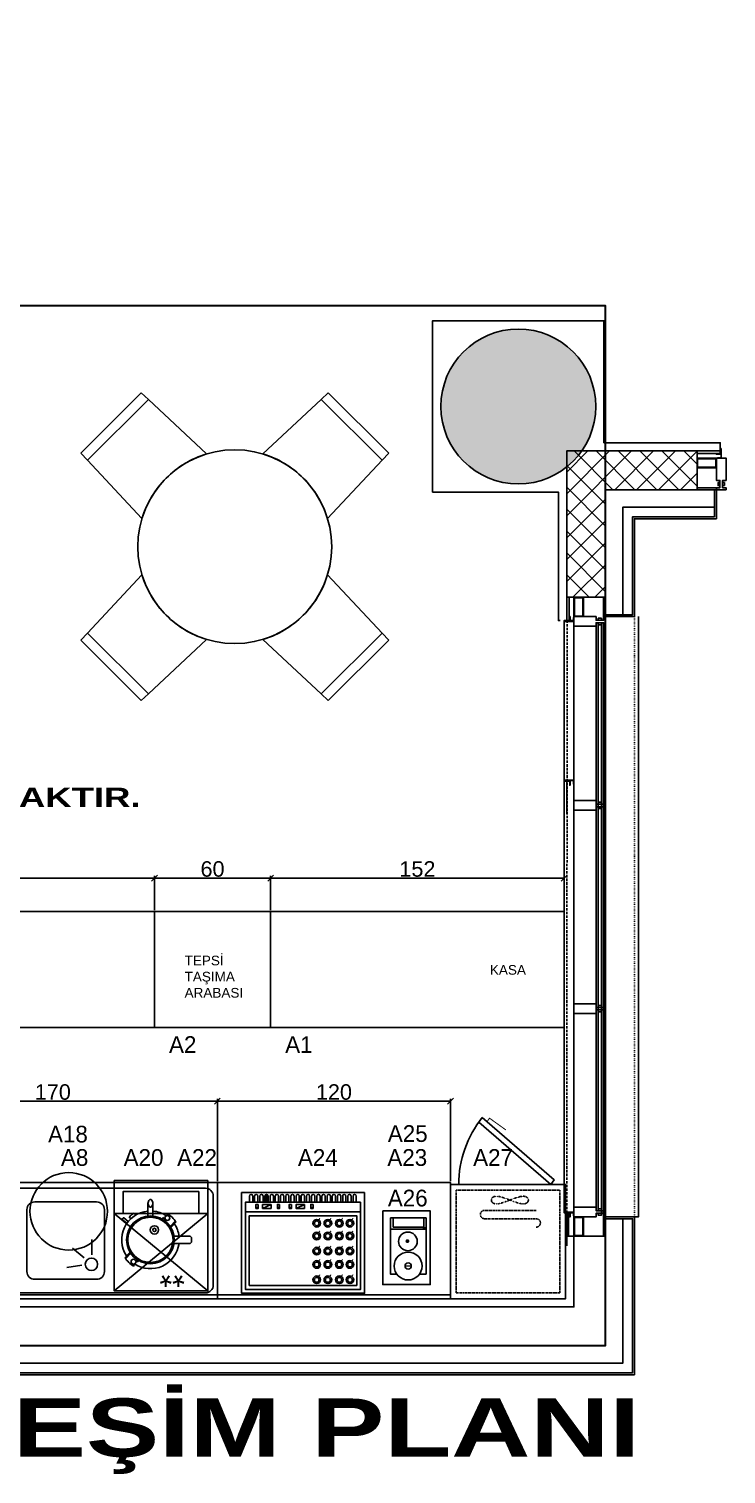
# Model space of a CAD drawing. Header units: millimetres. Extents: x 2103 to 6649, y 37758 to 41844.
# Drawn here: x 3037 to 3397, y 38865 to 39611 of the extents above; entities that cross this region are included whole.
import ezdxf
from ezdxf.enums import TextEntityAlignment as Align

# ---------------------------------------------------------------- set-up
doc = ezdxf.new("R2010")
doc.units = ezdxf.units.MM
for name, pattern in [('DASHED', [0.75, 0.5, -0.25]), ('DOT2', [3.175, 0, -3.175]), ('HIDDENX2', [19.05, 12.7, -6.35])]:
    doc.linetypes.add(name, pattern=pattern)
for name, color, linetype in [('A_Betonarme_Concrete', 6, 'Continuous'), ('A_BetonarmeIz_ConcreteHidden', 8, 'HIDDENX2'), ('A_BetonarmeTarama_ConcreteHatch', 251, 'Continuous'), ('A_Cam_Glazing', 143, 'Continuous'), ('A_DuvarAlcipan_WallPlasterboard', 53, 'Continuous'), ('A_DuvarBlok_WallBrickBlock', 87, 'Continuous'), ('A_DuvarTaramasi_WallHatch', 252, 'Continuous'), ('A_Giydirme_CurtainWall', 3, 'Continuous'), ('A_Gor_Elev4', 56, 'Continuous'), ('A_IzdusumGenel_ProjectionGeneral', 54, 'DOT2'), ('A_IzGenel_HiddenGeneral', 54, 'HIDDENX2'), ('A_Kaplama_Cladding', 25, 'Continuous'), ('A_KaplamaSeramik_Cladding', 55, 'Continuous'), ('A_Metal_Metal', 187, 'Continuous'), ('A_YalitimIsi_HeatInsulation', 135, 'Continuous'), ('NOITHAT', 33, 'Continuous'), ('S2000-002 Çizgi', 7, 'Continuous'), ('Z_CadBlok_CadBlock', 7, 'Continuous'), ('Z_Greyscale2', 252, 'Continuous'), ('Z_Xref', 7, 'Continuous')]:
    doc.layers.add(name, color=color, linetype=linetype)
doc.layers.add('YN_U_ANTET YAZI', color=50, linetype='Continuous', lineweight=30)
doc.styles.add('NKY', font='arial.ttf')
doc.styles.add('OLCU-5mm', font='arial.ttf', dxfattribs={"width": 0.75, "height": 12.5})
doc.styles.get("Standard").update_dxf_attribs({"font": 'arial.ttf'})
doc.styles.add('TAKSİM', font='GOTHIC.TTF', dxfattribs={"height": 20})
doc.dimstyles.new('OLCU50', dxfattribs={"dimtxt": 8, "dimasz": 3, "dimexe": 1.25, "dimexo": 0.625, "dimtad": 1, "dimdec": 0, "dimtxsty": 'Standard', "dimblk": 'OBLIQUE', "dimcen": 2.5, "dimclrd": 256, "dimclre": 251, "dimclrt": 25, "dimadec": 0, "dimazin": 0, "dimtfac": 1, "dimtdec": 0, "dimtmove": 0, "dimatfit": 3, "dimldrblk": 'OBLIQUE', "dimfxl": 1, "dimarcsym": 0})

# ---------------------------------------------------------------- blocks, each defined once
blk = doc.blocks.new('GiydirmeProfil_MHT')
for points in [[(-25, 188), (25, 188), (25, 178), (6.5, 178), (6.5, 140), (25, 140), (25, 25), (-25, 25), (-25, 140), (-6.5, 140), (-6.5, 178), (-25, 178)], [(-16.5, 167), (-6.5, 167), (-6.5, 151), (-16.5, 151)], [(6.5, 167), (16.5, 167), (16.5, 151), (6.5, 151)]]:
    blk.add_lwpolyline(points, close=True)
blk = doc.blocks.new('MHC_P60')
at = {"layer": 'A_BetonarmeIz_ConcreteHidden'}
blk.add_lwpolyline([(98813, -33100), (98813, -30000.1)], dxfattribs=at)
at = {"layer": 'A_Cam_Glazing'}
for p, q in [((98765, -30050.1), (98765, -33050.1)), ((98776, -30031.6), (98776, -33068.6)), ((98792, -30031.6), (98792, -33081.6)), ((98803, -30031.6), (98803, -33081.6))]:
    blk.add_line(p, q, dxfattribs=at)
at = {"layer": 'A_Gor_Elev4'}
blk.add_lwpolyline([(98650, -33080.1), (98600, -33080.1), (98600, -30020), (98650, -30020)], dxfattribs=at)
at = {"layer": 'A_IzdusumGenel_ProjectionGeneral', "linetype": 'ByBlock'}
blk.add_lwpolyline([(98963, -33100.1), (98983, -33100.1), (98983, -30000)], dxfattribs=at)
at = {"layer": 'A_IzdusumGenel_ProjectionGeneral'}
blk.add_lwpolyline([(98963, -33100.1), (98963, -30000)], dxfattribs=at)
at = {"layer": 'A_IzGenel_HiddenGeneral'}
blk.add_lwpolyline([(98613, -33080.1), (98615.5, -30020)], dxfattribs=at)
at = {"layer": 'Z_Greyscale2'}
blk.add_lwpolyline([(98650, -33050.1), (98650, -30050.1)], dxfattribs=at)
at = {"layer": 'A_Giydirme_CurtainWall', "rotation": 270}
for p in [(98625, -30025.1), (98625, -30975.1), (98625, -32025.1), (98625, -33075.1)]:
    blk.add_blockref('GiydirmeProfil_MHT', p, dxfattribs=at)
blk = doc.blocks.new('A$C4A413351')
at = {"layer": 'NOITHAT'}
for p, q in [((312.3, 1589.8), (0, 1277.5)), ((348.8, 1555.6), (312.3, 1589.8)), ((1277.5, 1589.8), (1241, 1555.6)), ((1589.8, 1277.5), (1277.5, 1589.8)), ((34.2, 1241), (348.8, 1555.6)), ((348.8, 1555.6), (34.2, 1241)), ((348.8, 1555.6), (34.2, 1241)), ((649.8, 1274), (348.8, 1555.6)), ((1241, 1555.6), (940, 1274)), ((1241, 1555.6), (1555.6, 1241)), ((1555.6, 1241), (1241, 1555.6)), ((1555.6, 1241), (1241, 1555.6)), ((0, 1277.5), (34.2, 1241)), ((1555.6, 1241), (1589.8, 1277.5)), ((34.2, 1241), (315.8, 940)), ((1274, 940), (1555.6, 1241)), ((315.8, 649.8), (34.2, 348.8)), ((1555.6, 348.8), (1274, 649.8)), ((34.2, 348.8), (0, 312.3)), ((0, 312.3), (312.3, 0)), ((348.8, 34.2), (34.2, 348.8)), ((34.2, 348.8), (348.8, 34.2)), ((34.2, 348.8), (348.8, 34.2)), ((348.8, 34.2), (649.8, 315.8)), ((940, 315.8), (1241, 34.2)), ((1555.6, 348.8), (1241, 34.2)), ((1241, 34.2), (1555.6, 348.8)), ((1241, 34.2), (1555.6, 348.8)), ((1277.5, 0), (1589.8, 312.3)), ((1589.8, 312.3), (1555.6, 348.8)), ((312.3, 0), (348.8, 34.2)), ((1241, 34.2), (1277.5, 0))]:
    blk.add_line(p, q, dxfattribs=at)
blk.add_circle((794.9, 794.9), 500.6, dxfattribs=at)
for start, end in [(106.84404, 135), (45, 73.15596), (135, 163.15596), (16.84404, 45), (196.84404, 225), (315, 343.15596), (225, 253.15596), (286.84404, 315)]:
    blk.add_arc((794.9, 794.9), 500.6, start, end, dxfattribs=at)
blk = doc.blocks.new('_Oblique')
at = {"color": 0, "linetype": 'ByBlock', "lineweight": -2}
blk.add_line((-0.5, -0.5), (0.5, 0.5), dxfattribs=at)
blk = doc.blocks.new('*D15')
at = {"color": 251, "lineweight": -2, "transparency": 16777216}
for p, q in [((2901.67, 39156.2), (2901.67, 39174)), ((3101.67, 39156.2), (3101.67, 39174))]:
    blk.add_line(p, q, dxfattribs=at)
at = {"lineweight": -2, "transparency": 16777216}
blk.add_line((2901.67, 39172.75), (3101.67, 39172.75), dxfattribs=at)
at = {"layer": 'Defpoints', "color": 0, "transparency": 16777216}
for p in [(3101.67, 39172.75), (2901.67, 39155.57), (3101.67, 39155.57)]:
    blk.add_point(p, dxfattribs=at)
at = {"lineweight": -2, "transparency": 16777216, "xscale": 3, "yscale": 3, "zscale": 3, "rotation": 180}
blk.add_blockref('_Oblique', (2901.67, 39172.75), dxfattribs=at)
at = {"lineweight": -2, "transparency": 16777216, "xscale": 3, "yscale": 3, "zscale": 3}
blk.add_blockref('_Oblique', (3101.67, 39172.75), dxfattribs=at)
at = {"color": 25, "transparency": 16777216, "insert": (3001.67, 39177.45), "char_height": 8, "attachment_point": 5}
blk.add_mtext('200', dxfattribs=at)
blk = doc.blocks.new('*D16')
at = {"color": 251, "lineweight": -2, "transparency": 16777216}
for p, q in [((3101.67, 39156.2), (3101.67, 39174)), ((3161.67, 39156.2), (3161.67, 39174))]:
    blk.add_line(p, q, dxfattribs=at)
at = {"lineweight": -2, "transparency": 16777216}
blk.add_line((3101.67, 39172.75), (3161.67, 39172.75), dxfattribs=at)
at = {"layer": 'Defpoints', "color": 0, "transparency": 16777216}
for p in [(3161.67, 39172.75), (3101.67, 39155.57), (3161.67, 39155.57)]:
    blk.add_point(p, dxfattribs=at)
at = {"lineweight": -2, "transparency": 16777216, "xscale": 3, "yscale": 3, "zscale": 3, "rotation": 180}
blk.add_blockref('_Oblique', (3101.67, 39172.75), dxfattribs=at)
at = {"lineweight": -2, "transparency": 16777216, "xscale": 3, "yscale": 3, "zscale": 3}
blk.add_blockref('_Oblique', (3161.67, 39172.75), dxfattribs=at)
at = {"color": 25, "transparency": 16777216, "insert": (3131.67, 39177.45), "char_height": 8, "attachment_point": 5}
blk.add_mtext('60', dxfattribs=at)
blk = doc.blocks.new('*D17')
at = {"color": 251, "lineweight": -2, "transparency": 16777216}
for p, q in [((3161.67, 39156.2), (3161.67, 39174)), ((3313.29, 39156.2), (3313.29, 39174))]:
    blk.add_line(p, q, dxfattribs=at)
at = {"lineweight": -2, "transparency": 16777216}
blk.add_line((3161.67, 39172.75), (3313.29, 39172.75), dxfattribs=at)
at = {"layer": 'Defpoints', "color": 0, "transparency": 16777216}
for p in [(3313.29, 39172.75), (3161.67, 39155.57), (3313.29, 39155.57)]:
    blk.add_point(p, dxfattribs=at)
at = {"lineweight": -2, "transparency": 16777216, "xscale": 3, "yscale": 3, "zscale": 3, "rotation": 180}
blk.add_blockref('_Oblique', (3161.67, 39172.75), dxfattribs=at)
at = {"lineweight": -2, "transparency": 16777216, "xscale": 3, "yscale": 3, "zscale": 3}
blk.add_blockref('_Oblique', (3313.29, 39172.75), dxfattribs=at)
at = {"color": 25, "transparency": 16777216, "insert": (3237.48, 39177.45), "char_height": 8, "attachment_point": 5}
blk.add_mtext('152', dxfattribs=at)
blk = doc.blocks.new('A$C3C3A6592')
at = {"layer": 'S2000-002 Çizgi'}
for points in [[(0, 57), (48.31, 16.91)], [(0, 16.91), (48.31, 57)], [(0, 16.91), (48.31, 16.91)]]:
    blk.add_lwpolyline(points, dxfattribs=at)
for points in [[(0, 0), (48.31, 0), (48.31, 57), (0, 57)], [(4.59, 5.64), (43.71, 5.64), (43.71, 16.91), (4.59, 16.91)]]:
    blk.add_lwpolyline(points, close=True, dxfattribs=at)
blk.add_text('**', height=12, dxfattribs=at).set_placement((11.89, 43.01))
blk = doc.blocks.new('A$C664B4501')
at = {"layer": 'S2000-002 Çizgi'}
for p, q in [((31.04, 6.26), (35.37, 8.18)), ((48.29, 6.26), (52.62, 8.18))]:
    blk.add_line(p, q, dxfattribs=at)
for points in [[(0, 0), (63.5, 0), (63.5, 52), (0, 52)], [(2, 10), (61.5, 10), (61.5, 50), (2, 50)], [(4, 48), (4, 12), (59.5, 12), (59.5, 48)], [(2, 5), (61.5, 5), (61.5, 10), (2, 10)], [(26.58, 6.14), (27.76, 6.14), (27.76, 8.24), (26.58, 8.24)], [(31.04, 6.26), (35.37, 6.26), (35.37, 8.18), (31.04, 8.18)], [(37.66, 6.14), (38.83, 6.14), (38.83, 8.24), (37.66, 8.24)], [(43.83, 6.14), (45.01, 6.14), (45.01, 8.24), (43.83, 8.24)], [(48.29, 6.26), (52.62, 6.26), (52.62, 8.18), (48.29, 8.18)], [(54.91, 6.14), (56.08, 6.14), (56.08, 8.24), (54.91, 8.24)]]:
    blk.add_lwpolyline(points, close=True, dxfattribs=at)
for points, const_width in [([(6.48, 43.33), (5.89, 42.38)], 0.5), ([(11.92, 43.33), (11.34, 42.38)], 0.5), ([(17.86, 43.33), (17.28, 42.38)], 0.5), ([(23.59, 43.33), (23.01, 42.38)], 0.5), ([(6.48, 35.43), (5.89, 34.49)], 0.5), ([(11.92, 35.43), (11.34, 34.49)], 0.5), ([(17.86, 35.43), (17.28, 34.49)], 0.5), ([(23.59, 35.43), (23.01, 34.49)], 0.5), ([(6.48, 28.51), (5.89, 27.56)], 0.5), ([(11.92, 28.51), (11.34, 27.56)], 0.5), ([(17.86, 28.51), (17.28, 27.56)], 0.5), ([(23.59, 28.51), (23.01, 27.56)], 0.5), ([(6.48, 20.73), (5.89, 19.78)], 0.5), ([(11.92, 20.73), (11.34, 19.78)], 0.5), ([(17.86, 20.73), (17.28, 19.78)], 0.5), ([(23.59, 20.73), (23.01, 19.78)], 0.5), ([(6.48, 14.14), (5.89, 13.19)], 0.5), ([(11.92, 14.14), (11.34, 13.19)], 0.5), ([(17.86, 14.14), (17.28, 13.19)], 0.5), ([(23.59, 14.14), (23.01, 13.19)], 0.5), ([(26.58, 7.5), (27.76, 7.5)], 0.5), ([(37.66, 7.5), (38.83, 7.5)], 0.5), ([(43.83, 7.5), (45.01, 7.5)], 0.5), ([(54.91, 7.5), (56.08, 7.5)], 0.5), ([(33.23, 5), (33.23, 1.5)], 1), ([(50.48, 5), (50.48, 1.5)], 1)]:
    blk.add_lwpolyline(points, dxfattribs=dict(at, const_width=const_width))
for points in [[(4.26, 1.85), (4.26, 5)], [(5.93, 5), (5.93, 1.85)], [(6.93, 1.85), (6.93, 5)], [(8.61, 5), (8.61, 1.85)], [(9.61, 1.85), (9.61, 5)], [(11.28, 5), (11.28, 1.85)], [(12.28, 1.85), (12.28, 5)], [(13.96, 5), (13.96, 1.85)], [(14.96, 1.85), (14.96, 5)], [(16.63, 5), (16.63, 1.85)], [(17.63, 1.85), (17.63, 5)], [(19.31, 5), (19.31, 1.85)], [(20.31, 1.85), (20.31, 5)], [(21.98, 5), (21.98, 1.85)], [(22.98, 1.85), (22.98, 5)], [(24.66, 5), (24.66, 1.85)], [(25.66, 1.85), (25.66, 5)], [(27.33, 5), (27.33, 1.85)], [(28.33, 1.85), (28.33, 5)], [(30.01, 5), (30.01, 1.85)], [(31.01, 1.85), (31.01, 5)], [(32.68, 5), (32.68, 1.85)], [(33.68, 1.85), (33.68, 5)], [(35.36, 5), (35.36, 1.85)], [(36.36, 1.85), (36.36, 5)], [(38.03, 5), (38.03, 1.85)], [(39.03, 1.85), (39.03, 5)], [(40.71, 5), (40.71, 1.85)], [(41.71, 1.85), (41.71, 5)], [(43.38, 5), (43.38, 1.85)], [(44.38, 1.85), (44.38, 5)], [(46.06, 5), (46.06, 1.85)], [(47.06, 1.85), (47.06, 5)], [(48.73, 5), (48.73, 1.85)], [(49.73, 1.85), (49.73, 5)], [(51.4, 5), (51.4, 1.85)], [(52.4, 1.85), (52.4, 5)], [(54.08, 5), (54.08, 1.85)], [(55.08, 1.85), (55.08, 5)], [(56.75, 5), (56.75, 1.85)], [(57.75, 1.85), (57.75, 5)], [(59.43, 5), (59.43, 1.85)]]:
    blk.add_lwpolyline(points, dxfattribs=at)
for centre, radius in [((7.54, 45.07), 1.98), ((7.54, 45.07), 1.24), ((12.99, 45.07), 1.98), ((12.99, 45.07), 1.24), ((18.93, 45.07), 1.98), ((18.93, 45.07), 1.24), ((24.66, 45.07), 1.98), ((24.66, 45.07), 1.24), ((7.54, 37.17), 1.98), ((7.54, 37.17), 1.24), ((12.99, 37.17), 1.98), ((12.99, 37.17), 1.24), ((18.93, 37.17), 1.98), ((18.93, 37.17), 1.24), ((24.66, 37.17), 1.98), ((24.66, 37.17), 1.24), ((7.54, 30.25), 1.98), ((7.54, 30.25), 1.24), ((12.99, 30.25), 1.98), ((12.99, 30.25), 1.24), ((18.93, 30.25), 1.98), ((18.93, 30.25), 1.24), ((24.66, 30.25), 1.98), ((24.66, 30.25), 1.24), ((7.54, 22.47), 1.98), ((7.54, 22.47), 1.24), ((12.99, 22.47), 1.98), ((12.99, 22.47), 1.24), ((18.93, 22.47), 1.98), ((18.93, 22.47), 1.24), ((24.66, 22.47), 1.98), ((24.66, 22.47), 1.24), ((7.54, 15.88), 1.98), ((7.54, 15.88), 1.24), ((12.99, 15.88), 1.98), ((12.99, 15.88), 1.24), ((18.93, 15.88), 1.98), ((18.93, 15.88), 1.24), ((24.66, 15.88), 1.98), ((24.66, 15.88), 1.24)]:
    blk.add_circle(centre, radius, dxfattribs=at)
for centre in [(5.1, 1.85), (7.77, 1.85), (10.45, 1.85), (13.12, 1.85), (15.8, 1.85), (18.47, 1.85), (21.14, 1.85), (23.82, 1.85), (26.49, 1.85), (29.17, 1.85), (31.84, 1.85), (34.52, 1.85), (37.19, 1.85), (39.87, 1.85), (42.54, 1.85), (45.22, 1.85), (47.89, 1.85), (50.57, 1.85), (53.24, 1.85), (55.92, 1.85), (58.59, 1.85)]:
    blk.add_arc(centre, 0.837, 180, 0, dxfattribs=at)
blk = doc.blocks.new('A$C2B7B2AEF')
at = {"layer": 'S2000-002 Çizgi'}
for p, q in [((1.55, 29.58), (1.18, 29.93)), ((2.47, 30.71), (1.55, 29.58)), ((7.9, 31.47), (5.08, 34.17)), ((8.46, 31.82), (5.61, 34.55)), ((23.37, 33.48), (25.12, 35.78)), ((24.38, 32.7), (26.14, 35)), ((26.08, 35.45), (25.57, 35.84)), ((25.71, 31.44), (26.74, 32.22)), ((4.41, 29.07), (3.39, 27.82)), ((4.03, 27.2), (3.39, 27.82)), ((27.09, 22.56), (33.71, 22.56)), ((27.63, 28.89), (28.66, 29.66)), ((25.64, 15.37), (26.29, 14.75)), ((27.09, 20), (33.71, 20)), ((12.92, 9.11), (12.92, 1.28)), ((16.76, 9.11), (16.76, 1.28)), ((21.22, 10.74), (24.06, 8.02)), ((21.77, 11.1), (24.59, 8.4)), ((25.27, 13.5), (26.29, 14.75)), ((27.21, 11.86), (28.13, 12.99)), ((28.13, 12.99), (28.49, 12.64)), ((14.2, 0), (15.48, 0))]:
    blk.add_line(p, q, dxfattribs=at)
for centre, radius in [((3.55, 30.01), 1.28), ((14.84, 21.28), 12.32), ((14.84, 21.28), 11.68), ((19.97, 19.22), 2.18), ((19.97, 19.22), 0.896), ((26.13, 12.56), 1.28)]:
    blk.add_circle(centre, radius, dxfattribs=at)
for centre, radius, start, end in [((14.84, 21.28), 16.16, 124.81827, 147.66064), ((14.84, 21.28), 14.88, 4.93477, 123.82077), ((25.38, 35.58), 0.32, 52.56997, 142.56997), ((25.89, 35.19), 0.32, 322.56997, 52.56997), ((14.84, 21.28), 16.16, 31.21037, 42.57469), ((14.84, 21.28), 14.88, 146.72763, 262.58633), ((34.23, 18.98), 3.62, 98.2247, 129.41842), ((33.19, 18.98), 3.62, 50.58158, 81.7753), ((14.84, 21.28), 14.88, 326.72763, 355.06523), ((32.34, 21.28), 0.64, 129.41842, 230.58158), ((34.23, 23.58), 3.62, 230.58158, 261.7753), ((33.19, 23.58), 3.62, 278.2247, 309.41842), ((35.08, 21.28), 0.64, 309.41842, 50.58158), ((14.84, 21.28), 14.88, 277.41367, 303.82077), ((14.84, 21.28), 16.16, 304.81827, 327.66064), ((14.2, 1.28), 1.28, 180, 270), ((15.48, 1.28), 1.28, 270, 0)]:
    blk.add_arc(centre, radius, start, end, dxfattribs=at)
blk = doc.blocks.new('A$C1C4536AD')
at = {"layer": 'S2000-002 Çizgi'}
for points in [[(0, 29), (0, 0), (18.5, 0)], [(3.39, 29), (0, 29), (0, 26.84)], [(7.82, 24.81), (10.92, 24.88)], [(18.5, 26.95), (18.5, 29), (15.2, 29)], [(18.5, 0), (18.5, 29)], [(0, 5.79), (18.5, 5.79)], [(1.26, 0), (1.26, 4.77), (16.97, 4.77), (16.97, 0)]]:
    blk.add_lwpolyline(points, dxfattribs=at)
at = {"layer": 'S2000-002 Çizgi', "const_width": 1}
blk.add_lwpolyline([(9.18, 12.02, 1), (10.18, 12.02, 1)], format="xyb", close=True, dxfattribs=at)
at = {"layer": 'S2000-002 Çizgi'}
blk.add_lwpolyline([(0.33, 5.24), (1.35, 5.24), (1.35, 5.79), (0.33, 5.79)], close=True, dxfattribs=at)
for centre, radius in [((9.3, 24.88), 7.2), ((9.3, 24.88), 1.6), ((9.43, 12.15), 4.82)]:
    blk.add_circle(centre, radius, dxfattribs=at)
blk = doc.blocks.new('A$C035C0B13')
at = {"layer": 'S2000-002 Çizgi'}
for p, q in [((105.13, 22.71), (105.13, 30.6)), ((101.22, 21.05), (95.13, 26.06)), ((99.99, 17.24), (92.18, 16.13))]:
    blk.add_line(p, q, dxfattribs=at)
for points in [[(170, 60), (0, 60), (0, 0), (170, 0)], [(170, 2), (0, 2), (0, 0), (170, 0)]]:
    blk.add_lwpolyline(points, close=True, dxfattribs=at)
for points in [[(163.87, 57), (7, 57, 0.414214), (3, 53), (3, 7, 0.414214), (7, 3), (163.87, 3, 0.414214), (167.87, 7), (167.87, 53, 0.414214)], [(107.65, 50), (75.65, 50, 0.414214), (71.65, 46), (71.65, 14, 0.414214), (75.65, 10), (107.65, 10, 0.414214), (111.65, 14), (111.65, 46, 0.414214)]]:
    blk.add_lwpolyline(points, format="xyb", close=True, dxfattribs=at)
blk.add_circle((104.94, 17.74), 3.19, dxfattribs=at)
blk = doc.blocks.new('A$C503C02DF')
at = {"layer": 'S2000-002 Çizgi'}
for points in [[(43.11, 93.56), (5.97, 61.44), (7.72, 59), (44.86, 91.13)], [(59.5, 59), (0, 59), (0, 0), (59.5, 0)]]:
    blk.add_lwpolyline(points, close=True, dxfattribs=at)
at = {"layer": 'S2000-002 Çizgi', "const_width": 0.5}
blk.add_lwpolyline([(40.44, 91.64), (39.31, 93.21), (32.6, 88.38), (30.89, 87.15)], dxfattribs=at)
at = {"layer": 'S2000-002 Çizgi', "linetype": 'DASHED'}
blk.add_lwpolyline([(56.5, 56), (3, 56), (3, 3), (56.5, 3)], close=True, dxfattribs=at)
at = {"layer": 'S2000-002 Çizgi', "linetype": 'DASHED', "ltscale": 0.1}
blk.add_lwpolyline([(35.78, 52.93), (34.32, 52.76), (32.62, 52.31), (30.76, 51.67), (28.81, 50.93), (26.86, 50.2), (25, 49.56), (23.29, 49.1), (21.84, 48.93), (20.69, 49.1), (19.88, 49.56), (19.39, 50.2), (19.22, 50.93), (19.39, 51.67), (19.88, 52.31), (20.69, 52.76), (21.84, 52.93), (23.29, 52.76), (25, 52.31), (26.86, 51.67), (28.81, 50.93), (30.76, 50.2), (32.62, 49.56), (34.32, 49.1), (35.78, 48.93), (36.92, 49.1), (37.74, 49.56), (38.23, 50.2), (38.39, 50.93), (38.23, 51.67), (37.74, 52.31), (36.92, 52.76)], close=True, dxfattribs=at)
at = {"layer": 'S2000-002 Çizgi', "linetype": 'DASHED'}
for points in [[(15.22, 45.62), (41.89, 45.62, -1), (41.89, 41.28)], [(41.89, 41.28), (15.22, 41.28, 1), (15.22, 36.93)]]:
    blk.add_lwpolyline(points, format="xyb", dxfattribs=at)
at = {"layer": 'S2000-002 Çizgi'}
blk.add_arc((0.22, 59), 55, 0, 38.867, dxfattribs=at)
blk = doc.blocks.new('*D39')
at = {"color": 251, "lineweight": -2, "transparency": 16777216}
for p, q in [((2964.18, 39016.2), (2964.18, 39058.79)), ((3134.18, 39016.2), (3134.18, 39058.79))]:
    blk.add_line(p, q, dxfattribs=at)
at = {"lineweight": -2, "transparency": 16777216}
blk.add_line((2964.18, 39057.54), (3134.18, 39057.54), dxfattribs=at)
at = {"layer": 'Defpoints', "color": 0, "transparency": 16777216}
for p in [(3134.18, 39057.54), (2964.18, 39015.57), (3134.18, 39015.57)]:
    blk.add_point(p, dxfattribs=at)
at = {"lineweight": -2, "transparency": 16777216, "xscale": 3, "yscale": 3, "zscale": 3, "rotation": 180}
blk.add_blockref('_Oblique', (2964.18, 39057.54), dxfattribs=at)
at = {"lineweight": -2, "transparency": 16777216, "xscale": 3, "yscale": 3, "zscale": 3}
blk.add_blockref('_Oblique', (3134.18, 39057.54), dxfattribs=at)
at = {"color": 25, "transparency": 16777216, "insert": (3049.18, 39062.25), "char_height": 8, "attachment_point": 5}
blk.add_mtext('170', dxfattribs=at)
blk = doc.blocks.new('*D40')
at = {"color": 251, "lineweight": -2, "transparency": 16777216}
for p, q in [((3134.18, 39016.2), (3134.18, 39058.79)), ((3254.54, 39016.2), (3254.54, 39058.79))]:
    blk.add_line(p, q, dxfattribs=at)
at = {"lineweight": -2, "transparency": 16777216}
blk.add_line((3134.18, 39057.54), (3254.54, 39057.54), dxfattribs=at)
at = {"layer": 'Defpoints', "color": 0, "transparency": 16777216}
for p in [(3254.54, 39057.54), (3134.18, 39015.57), (3254.54, 39015.57)]:
    blk.add_point(p, dxfattribs=at)
at = {"lineweight": -2, "transparency": 16777216, "xscale": 3, "yscale": 3, "zscale": 3, "rotation": 180}
blk.add_blockref('_Oblique', (3134.18, 39057.54), dxfattribs=at)
at = {"lineweight": -2, "transparency": 16777216, "xscale": 3, "yscale": 3, "zscale": 3}
blk.add_blockref('_Oblique', (3254.54, 39057.54), dxfattribs=at)
at = {"color": 25, "transparency": 16777216, "insert": (3194.36, 39062.25), "char_height": 8, "attachment_point": 5}
blk.add_mtext('120', dxfattribs=at)

msp = doc.modelspace()

# ---------------------------------------------------------------- hatches: boundary and pattern name
at = {"layer": 'A_BetonarmeTarama_ConcreteHatch'}
h = msp.add_hatch(color=256, dxfattribs=at)
h.dxf.hatch_style = 1
edge = h.paths.add_edge_path()
edge.add_arc((3289.59, 39416.37), 40, 0, 360)
at = {"layer": 'A_DuvarTaramasi_WallHatch'}
h = msp.add_hatch(dxfattribs=at)
h.set_pattern_fill('_USER', color=256, scale=8, angle=-45, double=1, pattern_type=0)
h.set_pattern_definition([(315, (-7420.406, 37291.186), (5.656854, 5.656854), []), (45, (-7420.406, 37291.186), (-5.656854, 5.656854), [])])
h.paths.add_polyline_path([(3381.9, 39373.37), (3381.9, 39393.37), (3314.59, 39393.37), (3314.59, 39317.82), (3334.59, 39317.82), (3334.59, 39373.37)])

# ---------------------------------------------------------------- linework, layer by layer
at = {"color": 4, "lineweight": 30, "true_color": 0x24ffff}
msp.add_lwpolyline([(2454.59, 39468.4), (2454.59, 38931.32), (3334.59, 38931.32), (3334.59, 39468.4), (2454.59, 39468.4)], dxfattribs=at)
for points in [[(3134.18, 39015.57), (3254.54, 39015.57), (3254.54, 38955.57), (3134.18, 38955.57)], [(3219.6, 39000.85), (3244.07, 39000.85), (3244.07, 38962.83), (3219.6, 38962.83)], [(3134.18, 38957.57), (3254.54, 38957.57), (3254.54, 38955.57), (3134.18, 38955.57)]]:
    msp.add_lwpolyline(points, close=True)
msp.add_circle((3057.4, 39000.68), 20)
at = {"layer": 'A_Betonarme_Concrete'}
msp.add_circle((3289.59, 39416.37), 40, dxfattribs=at)
at = {"layer": 'A_DuvarAlcipan_WallPlasterboard'}
for p, q in [((3313.34, 39205.78), (3313.34, 39222.78)), ((3314.59, 39205.78), (3314.59, 39222.78)), ((3314.59, 38982.83), (3314.59, 38999.82))]:
    msp.add_line(p, q, dxfattribs=at)
for points in [[(3318.29, 38987.82), (3314.04, 38987.82), (3314.04, 38955.57), (2478.84, 38955.57), (2478.84, 39367.12), (2498.84, 39367.12), (2498.84, 39465.62), (2478.84, 39465.62), (2478.84, 39611.37), (2454.59, 39611.37)], [(3393.9, 39393.37), (3393.9, 39397.62), (3333.84, 39397.62), (3333.84, 39460.62), (3245.34, 39460.62), (3245.34, 39372.12), (3310.34, 39372.12), (3310.34, 39305.82), (3311.19, 39305.82)], [(3393.9, 39393.37), (3381.9, 39393.37)], [(3393.9, 39392.12), (3381.9, 39392.12)], [(3314.59, 39305.82), (3314.59, 39317.82)], [(3315.84, 39305.82), (3315.84, 39317.82)]]:
    msp.add_lwpolyline(points, dxfattribs=at)
at = {"layer": 'A_DuvarBlok_WallBrickBlock'}
for points in [[(3381.9, 39373.37), (3381.9, 39393.37), (3314.59, 39393.37), (3314.59, 39317.82), (3334.59, 39317.82), (3334.59, 39373.37)], [(3334.59, 38987.82), (3318.29, 38987.82), (3318.29, 38951.32), (2474.59, 38951.32), (2474.59, 38931.32), (3334.59, 38931.32)]]:
    msp.add_lwpolyline(points, close=True, dxfattribs=at)
at = {"layer": 'A_Gor_Elev4'}
for p, q in [((3318.29, 39223.28), (3313.29, 39223.28)), ((3318.29, 39000.32), (3313.29, 39000.32))]:
    msp.add_line(p, q, dxfattribs=at)
at = {"layer": 'A_Kaplama_Cladding'}
for points in [[(3391.9, 39374.37), (3381.9, 39374.37), (3381.9, 39373.37), (3391.9, 39373.37)], [(3333.59, 39307.82), (3333.59, 39317.82), (3334.59, 39317.82), (3334.59, 39307.82)]]:
    msp.add_lwpolyline(points, dxfattribs=at)
for points in [[(3314.59, 38999.82), (3315.59, 38999.82), (3315.59, 38987.82), (3314.59, 38987.82)], [(3333.59, 38997.82), (3334.59, 38997.82), (3334.59, 38987.82), (3333.59, 38987.82)]]:
    msp.add_lwpolyline(points, close=True, dxfattribs=at)
at = {"layer": 'A_KaplamaSeramik_Cladding'}
for points in [[(3391.9, 39373.37), (3391.9, 39358.37), (3349.59, 39358.37), (3349.59, 39307.82), (3334.59, 39307.82), (3334.59, 39308.82), (3348.59, 39308.82), (3348.59, 39359.37), (3390.9, 39359.37), (3390.9, 39373.37)], [(3349.59, 38997.82), (3349.59, 38916.32), (2489.59, 38916.32), (2489.59, 38866.35), (2474.59, 38866.35)], [(3334.59, 38996.82), (3348.59, 38996.82), (3348.59, 38917.32), (2488.59, 38917.32), (2488.59, 38867.35), (2474.59, 38867.35)], [(3349.59, 38997.82), (3334.59, 38997.82)]]:
    msp.add_lwpolyline(points, dxfattribs=at)
at = {"layer": 'A_Metal_Metal'}
for points in [[(3391.9, 39389.67), (3381.9, 39389.67), (3381.9, 39384.67), (3391.9, 39384.67)], [(3391.6, 39389.37), (3382.2, 39389.37), (3382.2, 39384.97), (3391.6, 39384.97)], [(3318.29, 39307.82), (3318.29, 39317.82), (3323.29, 39317.82), (3323.29, 39307.82)], [(3318.59, 39308.12), (3318.59, 39317.52), (3322.99, 39317.52), (3322.99, 39308.12)], [(3318.29, 38987.82), (3318.29, 38997.82), (3323.29, 38997.82), (3323.29, 38987.82)], [(3318.59, 38988.12), (3318.59, 38997.52), (3322.99, 38997.52), (3322.99, 38988.12)]]:
    msp.add_lwpolyline(points, close=True, dxfattribs=at)
for points in [[(3393.9, 39394.55), (3393.9, 39391.77), (3391.9, 39391.77), (3391.9, 39391.65), (3393.9, 39391.65, 0.414214), (3394.02, 39391.77), (3394.02, 39394.55), (3394.28, 39394.55), (3394.28, 39389.79), (3392.4, 39389.79), (3392.4, 39389.67), (3394.28, 39389.67, 0.414214), (3394.4, 39389.79), (3394.4, 39394.55, 0.414214), (3394.28, 39394.67), (3394.02, 39394.67, 0.414214)], [(3313.41, 39305.82), (3316.19, 39305.82), (3316.19, 39307.82), (3316.31, 39307.82), (3316.31, 39305.82, -0.414214), (3316.19, 39305.7), (3313.41, 39305.7), (3313.41, 39305.44), (3318.17, 39305.44), (3318.17, 39307.32), (3318.29, 39307.32), (3318.29, 39305.44, -0.414214), (3318.17, 39305.32), (3313.41, 39305.32, -0.414214), (3313.29, 39305.44), (3313.29, 39305.7, -0.414214)], [(3313.41, 39222.77), (3316.19, 39222.78), (3316.19, 39220.78), (3316.31, 39220.78), (3316.31, 39222.78, 0.414214), (3316.19, 39222.9), (3313.41, 39222.89), (3313.41, 39223.15), (3318.17, 39223.16), (3318.17, 39221.28), (3318.29, 39221.28), (3318.29, 39223.16, 0.414214), (3318.17, 39223.28), (3313.41, 39223.27, 0.414214), (3313.29, 39223.15), (3313.29, 39222.89, 0.414214)], [(3313.41, 38999.82), (3316.19, 38999.82), (3316.19, 38997.82), (3316.31, 38997.82), (3316.31, 38999.82, 0.414214), (3316.19, 38999.94), (3313.41, 38999.94), (3313.41, 39000.2), (3318.17, 39000.2), (3318.17, 38998.32), (3318.29, 38998.32), (3318.29, 39000.2, 0.414214), (3318.17, 39000.32), (3313.41, 39000.32, 0.414214), (3313.29, 39000.2), (3313.29, 38999.94, 0.414214)]]:
    msp.add_lwpolyline(points, format="xyb", close=True, dxfattribs=at)
at = {"layer": 'A_YalitimIsi_HeatInsulation', "ltscale": 0.2}
for points in [[(3343.59, 39308.82), (3343.59, 39364.37), (3390.9, 39364.37)], [(3343.59, 38996.82), (3343.59, 38922.32), (2483.59, 38922.32), (2483.59, 38867.35)]]:
    msp.add_lwpolyline(points, dxfattribs=at)
at = {"layer": 'Z_Xref'}
for points in [[(3101.67, 39155.57), (3101.67, 39095.57), (2901.67, 39095.57), (2901.67, 39155.57)], [(3101.67, 39155.57), (3161.67, 39155.57), (3161.67, 39095.57), (3101.67, 39095.57)]]:
    msp.add_lwpolyline(points, close=True, dxfattribs=at)
for points in [[(3161.67, 39155.57), (3313.29, 39155.57)], [(3313.29, 39155.57), (3313.29, 39095.57), (3263.29, 39095.57), (3263.29, 39095.57)], [(3263.29, 39095.57), (3161.67, 39095.57)]]:
    msp.add_lwpolyline(points, dxfattribs=at)

# ---------------------------------------------------------------- block references
msp.add_blockref('A$C035C0B13', (2964.18, 38955.57))
at = {"layer": 'A_Giydirme_CurtainWall', "yscale": 0.1, "zscale": 0.1}
for p, xscale, rotation in [((3394.4, 39392.17), 0.1, 180), ((3315.79, 39305.32), -0.1, 270), ((3315.79, 39210.32), -0.1, 270), ((3315.79, 39000.32), -0.1, 270)]:
    msp.add_blockref('GiydirmeProfil_MHT', p, dxfattribs=dict(at, xscale=xscale, rotation=rotation))
at = {"layer": 'NOITHAT', "xscale": 0.1, "yscale": 0.1, "zscale": 0.1}
msp.add_blockref('A$C4A413351', (3063.66, 39264.45), dxfattribs=at)
at = {"layer": 'S2000-002 Çizgi', "xscale": -1}
msp.add_blockref('A$C503C02DF', (3314.04, 38955.57), dxfattribs=at)
at = {"layer": 'S2000-002 Çizgi'}
for name, p, rotation in [('A$C3C3A6592', (3129.2, 39016.55), 179.9999999998324), ('A$C664B4501', (3210.16, 39010.39), 179.9999999999997), ('A$C2B7B2AEF', (3120.88, 38971.12), 89.99999999998728), ('A$C1C4536AD', (3242, 38997.31), 179.9999999999997)]:
    msp.add_blockref(name, p, dxfattribs=dict(at, rotation=rotation))
at = {"layer": 'Z_CadBlok_CadBlock', "xscale": 0.1, "yscale": 0.1, "zscale": 0.1}
msp.add_blockref('MHC_P60', (-6546.71, 42307.83), dxfattribs=at)

# ---------------------------------------------------------------- texts
at = {"style": 'TAKSİM'}
for s, p in [('A2', (3116.27, 39082.49)), ('A1', (3176.27, 39082.49)), ('A18', (3057, 39036.23)), ('A25', (3232.49, 39036.52)), ('A8', (3060.46, 39024.16)), ('A20', (3096.05, 39024.16)), ('A22', (3123.67, 39024.16)), ('A24', (3186.05, 39024.16)), ('A23', (3232.25, 39024.16)), ('A27', (3276.56, 39024.16)), ('A26', (3232.49, 39003.21))]:
    msp.add_text(s, height=8.64, dxfattribs=at).set_placement(p, align=Align.CENTER)
at = {"layer": 'YN_U_ANTET YAZI', "color": 7, "width": 2031.2619, "attachment_point": 1, "style": 'OLCU-5mm'}
for s, insert, char_height in [('{\\fArial|b1|i0|c162|p34;\\W1.35;MEVCUT DÖŞEME KORUNACAKTIR.}', (2763.45, 39219.5), 10), ('\\pi1.1997;{\\fArial|b1|i0|c162|p34;\\W1.35;YERLEŞİM PLANI}', (2876.55, 38904.02), 30)]:
    msp.add_mtext(s, dxfattribs=dict(at, insert=insert, char_height=char_height))
at = {"layer": 'Z_Xref', "color": 34, "char_height": 5, "attachment_point": 1, "style": 'NKY'}
for s, insert in [('TEPSİ TAŞIMA ARABASI', (3117.23, 39132.72)), ('KASA', (3274.9, 39127.89))]:
    msp.add_mtext_dynamic_manual_height_columns(s, width=10.1028, gutter_width=2000, heights=[0], dxfattribs=dict(at, insert=insert))

# ---------------------------------------------------------------- dimensions: what is measured, and where the dimension line sits
for base, p1, p2, picture, middle in [((3101.67, 39172.75), (2901.67, 39155.57), (3101.67, 39155.57), '*D15', (3001.67, 39177.45)), ((3161.67, 39172.75), (3101.67, 39155.57), (3161.67, 39155.57), '*D16', (3131.67, 39177.45)), ((3313.29, 39172.75), (3161.67, 39155.57), (3313.29, 39155.57), '*D17', (3237.48, 39177.45)), ((3134.18, 39057.54), (2964.18, 39015.57), (3134.18, 39015.57), '*D39', (3049.18, 39062.25)), ((3254.54, 39057.54), (3134.18, 39015.57), (3254.54, 39015.57), '*D40', (3194.36, 39062.25))]:
    dim = msp.add_linear_dim(base=base, p1=p1, p2=p2, dimstyle='OLCU50', override={"dimtmove": 1})
    dim.commit()
    dim.dimension.update_dxf_attribs({"geometry": picture, "text_midpoint": middle})

doc.saveas('drawing.dxf')
